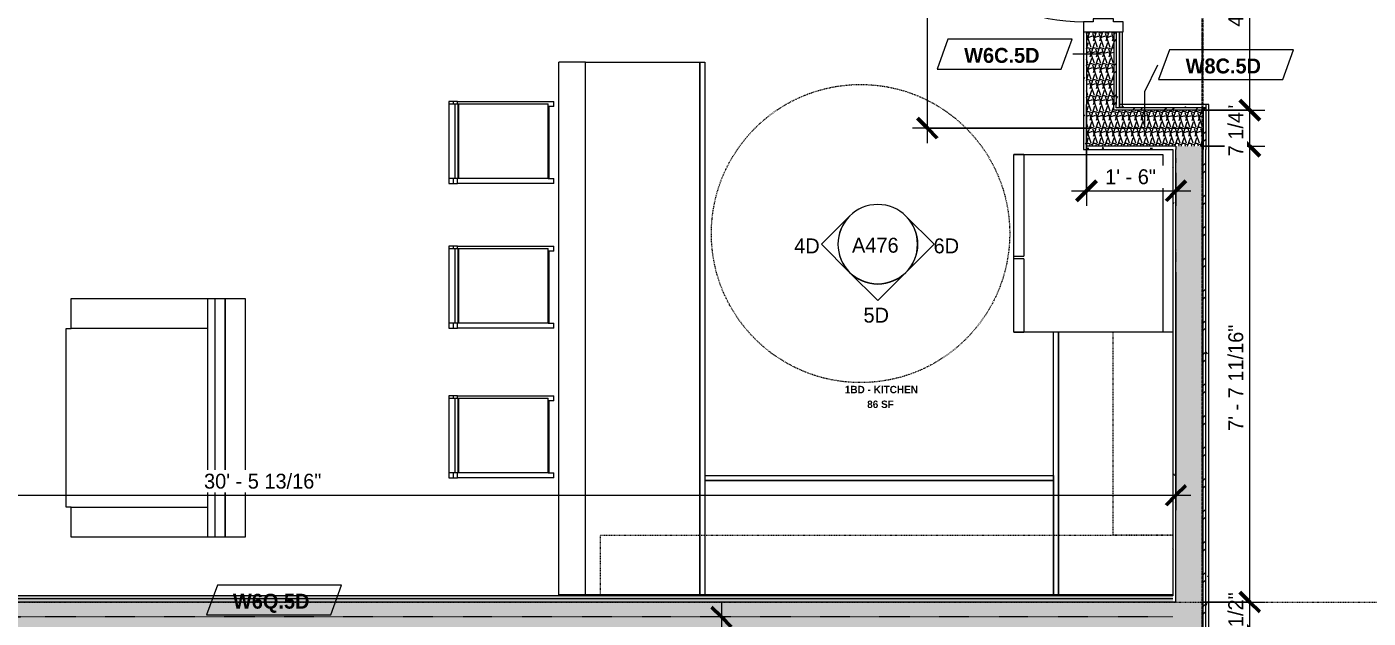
# Model space of a CAD drawing. Header units: inches. Extents: x -4058 to -1781, y 9814 to 12289.
# Drawn here: x -3717.8 to -3448, y 10549.9 to 10668.9 of the extents above; entities that cross this region are included whole.
import ezdxf

# ---------------------------------------------------------------- set-up
doc = ezdxf.new("R2010")
doc.units = ezdxf.units.IN
doc.header["$MEASUREMENT"] = 0
for name, pattern in [('Dash', [0.25, 0.125, -0.125]), ('Dash 3_32_', [0.1875, 0.09375, -0.09375]), ('Dash_2_', [0.25, 0.125, -0.125]), ('Grid Line 1_2_', [0.875, 0.5, -0.125, 0.125, -0.125]), ('Grid Line 1_2__2_', [0.875, 0.5, -0.125, 0.125, -0.125])]:
    doc.linetypes.add(name, pattern=pattern)
for name, color, linetype, lineweight in [('0-1', 7, 'Continuous', 5), ('0-4', 55, 'Continuous', 9), ('A-ANNO-DIMS', 211, 'Continuous', 9), ('A-ANNO-DIMS-32', 211, 'Continuous', 9), ('A-AREA-IDEN', 2, 'Continuous', 9), ('A-DETL-1', 90, 'Dash 3_32_', 9), ('A-DOOR-1', 7, 'Continuous', 9), ('A-DOOR-FRAM-1', 7, 'Continuous', 9), ('A-GENM', 5, 'Continuous', 9), ('A-GENM-2', 147, 'Dash', 9), ('A-WALL-1', 7, 'Continuous', 9), ('A-WALL-2', 113, 'Continuous', 9), ('A-WALL-IDEN', 211, 'Continuous', 9), ('A-WALL-PATT-1', 9, 'Continuous', 9), ('G-ANNO-SYMB-3', 111, 'Continuous', 9), ('G-ANNO-SYMB-4', 111, 'Dash_2_', 9), ('I-FURN', 30, 'Continuous', 9), ('I-WALL-2', 7, 'Continuous', 9), ('Q-CASE', 31, 'Continuous', 9), ('Q-CASE-HDLN', 31, 'Dash', 9), ('Q-SPCQ', 91, 'Continuous', 9), ('S-GRID-1', 1, 'Grid Line 1_2_', 9), ('S-GRID-2', 1, 'Grid Line 1_2__2_', 30)]:
    doc.layers.add(name, color=color, linetype=linetype, lineweight=lineweight)
doc.styles.add('Century Gothic', font='ufonts.com_century-gothic.ttf', dxfattribs={"height": 3})
doc.styles.add('Century Gothic_B', font='GOTHICB.TTF', dxfattribs={"height": 1.5})
doc.styles.add('Century Gothic_B_1', font='GOTHICB.TTF', dxfattribs={"height": 3})
doc.dimstyles.new('THE_DIMENSION_STRING', dxfattribs={"dimscale": 12, "dimtxt": 3.132505, "dimasz": 0.333333, "dimexe": 0.25, "dimexo": 0.166667, "dimgap": 0.041667, "dimtad": 1, "dimdec": 4, "dimrnd": 0.0625, "dimzin": 3, "dimdsep": 46, "dimlunit": 4, "dimtxsty": 'Century Gothic', "dimblk1": 'OBLIQUE', "dimblk2": 'OBLIQUE', "dimsah": 1, "dimcen": 0.09, "dimdle": 0.25, "dimazin": 0, "dimtfac": 1, "dimtdec": 4, "dimtix": 1, "dimtmove": 0, "dimatfit": 3, "dimfxl": 1, "dimtvp": 1, "dimtfill": 1, "dimfrac": 2, "dimtolj": 1, "dimtzin": 0, "dimarcsym": 2})
doc.dimstyles.new('THE_DIMENSION_STRING_2', dxfattribs={"dimscale": 12, "dimtxt": 3.132505, "dimasz": 0.333333, "dimexe": 0.25, "dimexo": 0.166667, "dimgap": 0.041667, "dimtad": 1, "dimdec": 4, "dimrnd": 0.0625, "dimzin": 3, "dimdsep": 46, "dimlunit": 4, "dimtxsty": 'Century Gothic', "dimblk1": 'OBLIQUE', "dimblk2": 'OBLIQUE', "dimsah": 1, "dimcen": 0.09, "dimdle": 0.25, "dimazin": 0, "dimtfac": 1, "dimtdec": 4, "dimtix": 1, "dimtmove": 0, "dimatfit": 3, "dimfxl": 1, "dimtvp": 1, "dimtfill": 1, "dimfrac": 2, "dimtolj": 1, "dimtzin": 0, "dimarcsym": 2})
doc.dimstyles.new('THE_DIMENSION_STRING_4', dxfattribs={"dimscale": 12, "dimtxt": 3.132505, "dimasz": 0.333333, "dimexe": 0.25, "dimexo": 0.166667, "dimgap": 0.041667, "dimtad": 1, "dimdec": 4, "dimrnd": 0.0625, "dimzin": 3, "dimdsep": 46, "dimlunit": 4, "dimtxsty": 'Century Gothic', "dimblk1": 'OBLIQUE', "dimblk2": 'OBLIQUE', "dimsah": 1, "dimcen": 0.09, "dimdle": 0.25, "dimazin": 0, "dimtfac": 1, "dimtdec": 4, "dimtix": 1, "dimtmove": 0, "dimatfit": 3, "dimfxl": 1, "dimtvp": 1, "dimtfill": 1, "dimfrac": 2, "dimtolj": 1, "dimtzin": 0, "dimarcsym": 2})
doc.dimstyles.new('THE_DIMENSION_STRING_5', dxfattribs={"dimscale": 12, "dimtxt": 3.132505, "dimasz": 0.333333, "dimexe": 0.25, "dimexo": 0.166667, "dimgap": 0.041667, "dimtad": 1, "dimdec": 4, "dimrnd": 0.0625, "dimzin": 3, "dimdsep": 46, "dimlunit": 4, "dimtxsty": 'Century Gothic', "dimblk1": 'OBLIQUE', "dimblk2": 'OBLIQUE', "dimsah": 1, "dimcen": 0.09, "dimdle": 0.25, "dimazin": 0, "dimtfac": 1, "dimtdec": 4, "dimtix": 1, "dimtmove": 0, "dimatfit": 3, "dimfxl": 1, "dimtvp": 1, "dimtfill": 1, "dimfrac": 2, "dimtolj": 1, "dimtzin": 0, "dimarcsym": 2})
pattern_1 = [(0, (0, 0), (10.24, 2.56), [0.422, -7.258, 0.422, -7.258, -40.96]), (0, (0, 0), (10.24, 2.56), [-15.36, 0.422, -14.938, 0.422, -7.258, -17.92]), (0, (0, 0), (10.24, 2.56), [-38.4, 0.422, -4.698, 0.422, -12.378]), (120, (3.84, 1.28), (-7.33702503, 7.58810013), [0.422, -7.258, 0.422, -7.258, -40.96]), (120, (3.84, 1.28), (-7.33702503, 7.58810013), [-15.36, 0.422, -14.938, 0.422, -7.258, -17.92]), (120, (3.84, 1.28), (-7.33702503, 7.58810013), [-38.4, 0.422, -4.698, 0.422, -12.378]), (240, (5.12, 6.4), (-2.90297497, -10.14810013), [0.422, -7.258, 0.422, -7.258, -40.96]), (240, (5.12, 6.4), (-2.90297497, -10.14810013), [-15.36, 0.422, -14.938, 0.422, -7.258, -17.92]), (240, (5.12, 6.4), (-2.90297497, -10.14810013), [-38.4, 0.422, -4.698, 0.422, -12.378])]
pattern_2 = [(161.57, (0.16, 0.16), (-1.279773737, -0.000426766), [0, -9.107, 1.011, 0]), (18.43, (-0.16, 0.16), (-1.279773737, 0.000426766), [0, -9.107, 1.011, 0]), (108.43, (0.16, 0.16), (0.639452382, -3.199964008), [3.035, -7.083]), (71.57, (-0.16, 0.16), (0.639452382, 3.199964008), [3.035, -7.083])]
pattern_3 = [(45, (0, 0), (-3.1678384, 3.1678384), []), (45, (0, 4.8), (-3.1678384, 3.1678384), [])]

# ---------------------------------------------------------------- blocks, each defined once
blk = doc.blocks.new('CTR - 1st Phase - Shell_rvt-1-UNIT PLANS - 2ND FLOOR')
at = {"layer": 'S-GRID-1'}
blk.add_line((-3481.32, 9836.18), (-3481.32, 12273), dxfattribs=at)
blk = doc.blocks.new('HOLLOW METAL - UNIT DOOR-2191978-UNIT PLANS - 2ND FLOOR')
at = {"layer": 'A-DOOR-1'}
for p, q in [((18, 39.875), (16.25, 39.875)), ((16.25, 39.875), (16.25, 3.875)), ((18, 3.875), (18, 39.875)), ((16.25, 3.875), (18, 3.875))]:
    blk.add_line(p, q, dxfattribs=at)
blk.add_arc((18, 3.875), 36, 90, 180, dxfattribs=at)
at = {"layer": 'A-DOOR-FRAM-1'}
for p, q in [((-18, 3.875), (-20, 3.875)), ((-20, 3.875), (-20, -4.125)), ((-18, 1.9375), (-18, 3.875)), ((18, 3.875), (18, 1.9375)), ((20, 3.875), (18, 3.875)), ((20, -4.125), (20, 3.875)), ((-17.375, 1.9375), (-18, 1.9375)), ((-17.375, -2.1875), (-17.375, 1.9375)), ((18, 1.9375), (17.375, 1.9375)), ((17.375, 1.9375), (17.375, -2.1875)), ((-18, -4.125), (-18, -2.1875)), ((-18, -2.1875), (-17.375, -2.1875)), ((17.375, -2.1875), (18, -2.1875)), ((18, -2.1875), (18, -4.125)), ((-20, -4.125), (-18, -4.125)), ((18, -4.125), (20, -4.125))]:
    blk.add_line(p, q, dxfattribs=at)
blk = doc.blocks.new('CTR - 1st Phase - Common Walls_rvt-1-UNIT PLANS - 2ND FLOOR')
at = {"layer": 'A-WALL-PATT-1'}
h = blk.add_hatch(dxfattribs=at)
h.set_pattern_fill('FP_1', color=256, style=0, pattern_type=2)
h.set_pattern_definition(pattern_1)
h.paths.add_polyline_path([(-3505.3, 10644.9), (-3504.67, 10644.9), (-3504.67, 10667.94), (-3505.3, 10667.94), (-3505.3, 10653.28)], flags=0)
h.paths.add_polyline_path([(-3504.67, 10707.94), (-3504.67, 10716.44), (-3505.3, 10716.44), (-3505.3, 10707.94)], flags=0)
h = blk.add_hatch(dxfattribs=at)
h.set_pattern_fill('FP_5', color=256, style=0, pattern_type=2)
h.set_pattern_definition(pattern_2)
h.paths.add_polyline_path([(-3499.17, 10652.15), (-3499.17, 10667.94), (-3504.67, 10667.94), (-3504.67, 10652.15)], flags=0)
h.paths.add_polyline_path([(-3503.36, 10707.94), (-3499.17, 10707.94), (-3499.17, 10710.94), (-3504.67, 10710.94), (-3504.67, 10707.94)], flags=0)
h = blk.add_hatch(dxfattribs=at)
h.set_pattern_fill('FP_33', color=256, style=0, pattern_type=2)
h.set_pattern_definition(pattern_3)
h.paths.add_polyline_path([(-3498.67, 10652.65), (-3498.67, 10667.94), (-3499.17, 10667.94), (-3499.17, 10652.65)], flags=0)
h.paths.add_polyline_path([(-3499.17, 10707.94), (-3498.67, 10707.94), (-3498.67, 10710.44), (-3499.17, 10710.44), (-3499.17, 10709.81)], flags=0)
h = blk.add_hatch(dxfattribs=at)
h.set_pattern_fill('FP_1', color=256, style=0, pattern_type=2)
h.set_pattern_definition(pattern_1)
h.paths.add_polyline_path([(-3498.67, 10652.65), (-3498.05, 10652.65), (-3498.05, 10667.94), (-3498.67, 10667.94), (-3498.67, 10653.28)], flags=0)
h.paths.add_polyline_path([(-3498.05, 10707.94), (-3498.05, 10709.81), (-3498.67, 10709.81), (-3498.67, 10707.94)], flags=0)
h = blk.add_hatch(dxfattribs=at)
h.set_pattern_fill('FP_1', color=256, style=0, pattern_type=2)
h.set_pattern_definition(pattern_1)
h.paths.add_polyline_path([(-3481.17, 10652.65), (-3480.67, 10652.65), (-3480.67, 10653.28), (-3498.05, 10653.28), (-3498.05, 10652.65), (-3494.84, 10652.65)], flags=0)
h = blk.add_hatch(dxfattribs=at)
h.set_pattern_fill('FP_1', color=256, style=0, pattern_type=2)
h.set_pattern_definition(pattern_1)
h.paths.add_polyline_path([(-3480.05, 10409.56), (-3480.05, 10653.28), (-3480.67, 10653.28), (-3480.67, 10409.56)], flags=0)
h = blk.add_hatch(dxfattribs=at)
h.set_pattern_fill('FP_5', color=256, style=0, pattern_type=2)
h.set_pattern_definition(pattern_2)
h.paths.add_polyline_path([(-3486.67, 10644.9), (-3481.17, 10644.9), (-3481.17, 10652.15), (-3504.67, 10652.15), (-3504.67, 10644.9), (-3494.84, 10644.9)], flags=0)
h = blk.add_hatch(dxfattribs=at)
h.set_pattern_fill('FP_33', color=256, style=0, pattern_type=2)
h.set_pattern_definition(pattern_3)
h.paths.add_polyline_path([(-3481.17, 10652.15), (-3481.17, 10652.65), (-3499.17, 10652.65), (-3499.17, 10652.15), (-3494.84, 10652.15)], flags=0)
h = blk.add_hatch(dxfattribs=at)
h.set_pattern_fill('FP_33', color=256, style=0, pattern_type=2)
h.set_pattern_definition(pattern_3)
h.paths.add_polyline_path([(-3481.17, 10410.19), (-3480.67, 10410.19), (-3480.67, 10652.65), (-3481.17, 10652.65), (-3481.17, 10410.69)], flags=0)
h = blk.add_hatch(dxfattribs=at)
h.set_pattern_fill('FP_1', color=256, style=0, pattern_type=2)
h.set_pattern_definition(pattern_1)
h.paths.add_polyline_path([(-3487.3, 10644.28), (-3486.67, 10644.28), (-3486.67, 10644.9), (-3505.3, 10644.9), (-3505.3, 10644.28), (-3494.84, 10644.28)], flags=0)
h = blk.add_hatch(dxfattribs=at)
h.set_pattern_fill('FP_1', color=256, style=0, pattern_type=2)
h.set_pattern_definition(pattern_1)
h.paths.add_polyline_path([(-3487.3, 10418.56), (-3486.67, 10418.56), (-3486.67, 10546.56), (-3487.3, 10546.56), (-3487.3, 10444.89)], flags=0)
h.paths.add_polyline_path([(-3487.3, 10553.19), (-3486.67, 10553.19), (-3486.67, 10644.28), (-3487.3, 10644.28), (-3487.3, 10553.81)], flags=0)
h = blk.add_hatch(dxfattribs=at)
h.set_pattern_fill('FP_5', color=256, style=0, pattern_type=2)
h.set_pattern_definition(pattern_2)
h.paths.add_polyline_path([(-3486.67, 10417.94), (-3481.17, 10417.94), (-3481.17, 10644.9), (-3486.67, 10644.9), (-3486.67, 10418.56)], flags=0)
h = blk.add_hatch(dxfattribs=at)
h.set_pattern_fill('FP_1', color=256, style=0, pattern_type=2)
h.set_pattern_definition(pattern_1)
h.paths.add_polyline_path([(-3487.3, 10553.81), (-3487.3, 10554.44), (-3745.41, 10554.44), (-3745.41, 10553.81), (-3494.84, 10553.81)], flags=0)
h.paths.add_polyline_path([(-3783.41, 10553.81), (-3783.41, 10554.44), (-3852.47, 10554.44), (-3852.47, 10553.81), (-3803.65, 10553.81)], flags=0)
h = blk.add_hatch(dxfattribs=at)
h.set_pattern_fill('FP_1', color=256, style=0, pattern_type=2)
h.set_pattern_definition(pattern_1)
h.paths.add_polyline_path([(-3487.3, 10553.19), (-3487.3, 10553.81), (-3745.41, 10553.81), (-3745.41, 10553.19), (-3494.84, 10553.19)], flags=0)
h.paths.add_polyline_path([(-3783.41, 10553.19), (-3783.41, 10553.81), (-3852.47, 10553.81), (-3852.47, 10553.19), (-3803.65, 10553.19)], flags=0)
h = blk.add_hatch(dxfattribs=at)
h.set_pattern_fill('FP_5', color=256, style=0, pattern_type=2)
h.set_pattern_definition(pattern_2)
h.paths.add_polyline_path([(-3486.67, 10547.69), (-3486.67, 10553.19), (-3852.47, 10553.19), (-3852.47, 10547.69), (-3487.3, 10547.69)], flags=0)
at = {"layer": 'A-WALL-1'}
for p, q in [((-3504.67, 10667.94), (-3504.67, 10653.28)), ((-3499.17, 10667.94), (-3499.17, 10653.28)), ((-3498.67, 10667.94), (-3498.67, 10653.28)), ((-3504.67, 10652.15), (-3504.67, 10653.28)), ((-3499.17, 10652.65), (-3499.17, 10653.28)), ((-3498.67, 10652.65), (-3498.67, 10653.28)), ((-3498.05, 10652.65), (-3498.05, 10653.28)), ((-3480.67, 10653.28), (-3480.67, 10652.65)), ((-3504.67, 10644.9), (-3504.67, 10652.15)), ((-3499.17, 10652.15), (-3499.17, 10652.65)), ((-3481.17, 10652.15), (-3499.17, 10652.15)), ((-3498.05, 10652.65), (-3498.67, 10652.65)), ((-3498.05, 10652.65), (-3498.67, 10652.65)), ((-3481.17, 10652.65), (-3498.05, 10652.65)), ((-3481.17, 10652.65), (-3480.67, 10652.65)), ((-3481.17, 10652.65), (-3481.17, 10652.15)), ((-3480.67, 10652.65), (-3481.17, 10652.65)), ((-3481.17, 10652.15), (-3481.17, 10644.9)), ((-3480.67, 10652.65), (-3480.67, 10644.28)), ((-3486.67, 10644.9), (-3504.67, 10644.9)), ((-3486.67, 10644.9), (-3486.67, 10644.28)), ((-3486.67, 10553.19), (-3486.67, 10644.28)), ((-3481.17, 10644.9), (-3481.17, 10644.28)), ((-3481.17, 10418.56), (-3481.17, 10644.28)), ((-3480.67, 10418.56), (-3480.67, 10644.28)), ((-3487.3, 10553.81), (-3745.41, 10553.81)), ((-3487.3, 10553.19), (-3745.41, 10553.19)), ((-3486.67, 10553.19), (-3487.3, 10553.19))]:
    blk.add_line(p, q, dxfattribs=at)
at = {"layer": 'I-WALL-2'}
for p, q in [((-3505.3, 10667.94), (-3505.3, 10653.28)), ((-3498.05, 10653.28), (-3498.05, 10667.94)), ((-3498.05, 10667.94), (-3498.05, 10652.78)), ((-3497.42, 10652.78), (-3497.42, 10667.94)), ((-3505.3, 10653.28), (-3505.3, 10644.9)), ((-3480.67, 10653.28), (-3498.05, 10653.28)), ((-3480.05, 10653.28), (-3480.67, 10653.28)), ((-3480.05, 10644.28), (-3480.05, 10653.28)), ((-3498.05, 10652.78), (-3497.42, 10652.78)), ((-3505.3, 10644.9), (-3505.3, 10644.28)), ((-3505.3, 10644.28), (-3487.3, 10644.28)), ((-3487.3, 10644.28), (-3487.3, 10554.44)), ((-3480.05, 10418.56), (-3480.05, 10644.28)), ((-3487.3, 10554.44), (-3745.41, 10554.44))]:
    blk.add_line(p, q, dxfattribs=at)
at = {"layer": '0-4', "rotation": 89.99999999998808}
blk.add_blockref('HOLLOW METAL - UNIT DOOR-2191978-UNIT PLANS - 2ND FLOOR', (-3501.42, 10687.94), dxfattribs=at)
blk = doc.blocks.new('CTR - 1st Phase - Structure_rvt-1-UNIT PLANS - 2ND FLOOR')
at = {"layer": 'S-GRID-2'}
blk.add_line((-3481.32, 9814.03), (-3481.32, 12247.5), dxfattribs=at)
blk = doc.blocks.new('Couch-Both_Arms-Generic - 2-1523460-UNIT PLANS - 2ND FLOOR')
at = {"layer": 'I-FURN'}
for p, q in [((-24, 17.5), (-18, 17.5)), ((-24, -10), (-24, 17.5)), ((-18, 18.5), (18, 18.5)), ((-18, 17.5), (-18, 18.5)), ((-18, 17.5), (-18, -10)), ((18, 18.5), (18, 17.5)), ((18, 17.5), (24, 17.5)), ((18, -10), (18, 17.5)), ((24, 17.5), (24, -10)), ((-24, -10), (24, -10)), ((-24, -13.5), (-24, -10)), ((24, -10), (24, -13.5)), ((-24, -11.5), (24, -11.5)), ((-24, -13.5), (24, -13.5)), ((-24, -17.5), (-24, -13.5)), ((24, -13.5), (-24, -13.5)), ((24, -13.5), (24, -17.5)), ((24, -17.5), (-24, -17.5))]:
    blk.add_line(p, q, dxfattribs=at)
blk = doc.blocks.new('Bar_Stool_6722_1_ - Bar_Stool_6722_1_-1372833-UNIT PLANS - 2ND FLOOR')
at = {"layer": 'I-FURN'}
for p, q in [((1, 0), (0, 0)), ((0, 0), (0, -0.98)), ((1, -1.24), (1, 0)), ((16, 0), (1, 0)), ((16, 0), (16, -1.24)), ((0, -0.98), (1, -0.98)), ((0, -0.98), (0, -1.78)), ((0, -1.78), (1, -1.78)), ((0, -17.72), (0, -1.78)), ((1, -1.91), (1, -1.24)), ((16, -1.24), (1, -1.24)), ((1, -1.91), (16, -1.91)), ((1, -2.03), (1, -1.91)), ((1, -17.63), (1, -2.03)), ((1, -2.03), (16, -2.03)), ((16.5, 0), (16, 0)), ((16, -0.98), (16.5, -0.98)), ((16, -1.24), (16, -1.91)), ((16, -1.78), (16.5, -1.78)), ((16, -1.91), (16, -2.03)), ((16, -2.03), (16, -17.63)), ((16.5, -0.98), (16.5, 0)), ((16.5, -1.78), (16.5, -0.98)), ((16.5, -1.78), (16.5, -17.72)), ((0, -19.21), (0, -17.72)), ((1, -19.89), (1, -17.63)), ((16, -17.63), (16, -19.89)), ((16.5, -17.72), (16.5, -19.21)), ((0, -21.13), (0, -19.21)), ((0, -21.13), (1, -21.13)), ((1, -19.99), (1, -19.89)), ((1, -19.99), (1, -20.06)), ((1, -20), (16, -20)), ((1, -20.06), (1, -20.14)), ((15.5, -20.14), (1, -20.14)), ((1, -20.14), (1, -21.13)), ((15.5, -20.06), (15.5, -19.99)), ((15.5, -20.14), (15.5, -20.06)), ((15.5, -21.13), (15.5, -20.14)), ((15.5, -21.13), (16.5, -21.13)), ((16, -19.89), (16, -19.99)), ((16.5, -19.21), (16.5, -21.13))]:
    blk.add_line(p, q, dxfattribs=at)
blk = doc.blocks.new('OD_CW_Upper Cabinet - OD_CW_Upper Cabinet-3856829-UNIT PLANS - 2ND FLOOR')
at = {"layer": 'Q-CASE-HDLN'}
for p, q in [((0.74, -24), (0.74, -12)), ((0.74, -12), (115.86, -12)), ((115.86, -12), (115.86, -24)), ((115.86, -24), (0.74, -24))]:
    blk.add_line(p, q, dxfattribs=at)
blk = doc.blocks.new('OD_CW_Base Cabinet - OD_CW_Base Cabinet-3857752-UNIT PLANS - 2ND FLOOR')
at = {"layer": 'Q-CASE'}
for p, q in [((0.74, 0), (70.86, 0)), ((0.74, 0), (70.86, 0)), ((70.86, -1), (0.74, -1)), ((0.74, -1), (70.86, -1)), ((70.86, 0), (70.86, -24)), ((70.86, 0), (70.86, -1)), ((70.86, -1), (70.86, -24)), ((70.86, -24), (0.74, -24)), ((70.86, -24), (0.74, -24))]:
    blk.add_line(p, q, dxfattribs=at)
blk = doc.blocks.new('OD_CW_Base Cabinet - OD_CW_Base Cabinet-3870047-UNIT PLANS - 2ND FLOOR')
at = {"layer": 'Q-CASE'}
for p, q in [((0.74, -24), (0.74, 0)), ((0.74, 0), (107.93, 0)), ((0.74, -1), (0.74, 0)), ((0.74, 0), (107.93, 0)), ((107.93, -1), (0.74, -1)), ((0.74, -24), (0.74, -1)), ((0.74, -1), (107.93, -1)), ((107.93, 0), (107.93, -24)), ((107.93, 0), (107.93, -1)), ((107.93, -1), (107.93, -24)), ((107.93, -24), (0.74, -24)), ((107.93, -24), (0.74, -24))]:
    blk.add_line(p, q, dxfattribs=at)
blk = doc.blocks.new('ADA Clearances - 5ft Circle-V100-UNIT PLANS - 2ND FLOOR')
at = {"layer": 'A-GENM-2'}
blk.add_circle((0, 0), 30, dxfattribs=at)
blk = doc.blocks.new('OD_CW_Upper Cabinet - OD_CW_Upper Cabinet-3876543-UNIT PLANS - 2ND FLOOR')
at = {"layer": 'Q-CASE-HDLN'}
for p, q in [((0.74, -24), (0.74, -12)), ((0.74, -12), (41.64, -12)), ((41.64, -12), (41.64, -24)), ((41.64, -24), (0.74, -24))]:
    blk.add_line(p, q, dxfattribs=at)
blk = doc.blocks.new('OD_CW_Base Cabinet - OD_CW_Base Cabinet-3876544-UNIT PLANS - 2ND FLOOR')
at = {"layer": 'Q-CASE'}
for p, q in [((0.74, -24), (0.74, 0)), ((0.74, 0), (53.64, 0)), ((0.74, -1), (0.74, 0)), ((0.74, 0), (53.64, 0)), ((53.64, -1), (0.74, -1)), ((0.74, -24), (0.74, -1)), ((0.74, -1), (53.64, -1)), ((53.64, -22), (53.64, -24)), ((53.64, -22), (53.64, -24))]:
    blk.add_line(p, q, dxfattribs=at)
blk = doc.blocks.new('Refrigerator_-_Side-by-Side_6047 - 36_ X 30_-1372843-UNIT PLANS - 2ND FLOOR')
at = {"layer": 'Q-SPCQ'}
for p, q in [((-17.88, 15.58), (17.87, 15.58)), ((-17.88, -14.42), (-17.88, 15.58)), ((-17.88, 15.58), (-3.13, 15.58)), ((-17.88, 15.58), (-17.88, 13.58)), ((-3.13, 13.58), (-17.88, 13.58)), ((-3.13, 13.58), (-3.13, 15.58)), ((-2.63, 15.58), (17.87, 15.58)), ((-2.63, 15.58), (-2.63, 13.58)), ((17.87, 13.58), (-2.63, 13.58)), ((17.87, 15.58), (17.87, -14.42)), ((17.87, 13.58), (17.87, 15.58)), ((17.87, -14.42), (-17.88, -14.42))]:
    blk.add_line(p, q, dxfattribs=at)
blk = doc.blocks.new('Elevation - Filled Arrow-152140-UNIT PLANS - 2ND FLOOR')
at = {"layer": 'G-ANNO-SYMB-3'}
for start, end in [(360, 180), (180, 360)]:
    blk.add_arc((0, 0), 0.25, start, end, dxfattribs=at)
blk = doc.blocks.new('Elevation - Filled Arrow-151867-UNIT PLANS - 2ND FLOOR')
at = {"layer": 'G-ANNO-SYMB-3'}
for p, q in [((0, 0.3536), (-0.1768, 0.1768)), ((0.1768, 0.1768), (0, 0.3536))]:
    blk.add_line(p, q, dxfattribs=at)
blk.add_arc((0, 0), 0.25, 45, 135, dxfattribs=at)
blk = doc.blocks.new('DIMBLOCK131-UNIT PLANS - 2ND FLOOR')
at = {"layer": 'A-ANNO-DIMS-32', "lineweight": 50}
for p, q in [((-3578.1, 10550.19), (-3580.1, 10552.19)), ((-3578.1, 10550.19), (-3576.1, 10548.19)), ((-3578.1, 10474.19), (-3580.1, 10476.19)), ((-3578.1, 10474.19), (-3576.1, 10472.19))]:
    blk.add_line(p, q, dxfattribs=at)
at = {"layer": 'A-ANNO-DIMS-32'}
for p, q in [((-3578.1, 10553.19), (-3578.1, 10474.19)), ((-3577.28, 10550.19), (-3581.1, 10550.19)), ((-3578.1, 10550.19), (-3577.28, 10550.19)), ((-3568.66, 10474.19), (-3581.1, 10474.19)), ((-3578.1, 10474.19), (-3568.66, 10474.19))]:
    blk.add_line(p, q, dxfattribs=at)
at = {"layer": 'A-ANNO-DIMS-32', "color": 0, "insert": (-3582.45, 10506.94), "char_height": 3, "width": 12.5897, "attachment_point": 1, "rotation": 90, "line_spacing_factor": 0.984502, "style": 'Century Gothic', "bg_fill": 3, "box_fill_scale": 1.25, "bg_fill_color": 256, "bg_fill_true_color": 13158600, "bg_fill_transparency": 0}
blk.add_mtext('6\' - 4"', dxfattribs=at)
blk = doc.blocks.new('_Oblique')
at = {"color": 0, "linetype": 'ByBlock', "lineweight": -2}
blk.add_line((-0.5, -0.5), (0.5, 0.5), dxfattribs=at)
blk = doc.blocks.new('Wall Tag - Arch Wall-3956453-UNIT PLANS - 2ND FLOOR')
at = {"layer": 'A-WALL-IDEN'}
for p, q in [((-0.3561, 0.0937), (-0.4244, -0.0937)), ((0.4244, 0.0937), (-0.3561, 0.0937)), ((0.3561, -0.0937), (0.4244, 0.0937)), ((-0.4244, -0.0937), (0.3561, -0.0937))]:
    blk.add_line(p, q, dxfattribs=at)
blk = doc.blocks.new('DIMBLOCK397-UNIT PLANS - 2ND FLOOR')
at = {"layer": 'A-ANNO-DIMS-32', "lineweight": 50}
for p, q in [((-3722.09, 10550.19), (-3724.09, 10552.19)), ((-3722.09, 10550.19), (-3720.09, 10548.19)), ((-3722.09, 10436.31), (-3724.09, 10438.31)), ((-3722.09, 10436.31), (-3720.09, 10434.31))]:
    blk.add_line(p, q, dxfattribs=at)
at = {"layer": 'A-ANNO-DIMS-32'}
for p, q in [((-3722.09, 10436.31), (-3722.09, 10553.19)), ((-3722.92, 10550.19), (-3719.09, 10550.19)), ((-3722.09, 10550.19), (-3722.92, 10550.19)), ((-3715.67, 10436.31), (-3725.09, 10436.31)), ((-3722.09, 10436.31), (-3715.67, 10436.31))]:
    blk.add_line(p, q, dxfattribs=at)
at = {"layer": 'A-ANNO-DIMS-32', "color": 0, "insert": (-3726.44, 10484.18), "char_height": 3, "width": 21.7784, "attachment_point": 1, "rotation": 90, "line_spacing_factor": 0.984502, "style": 'Century Gothic', "bg_fill": 3, "box_fill_scale": 1.25, "bg_fill_color": 256, "bg_fill_true_color": 13158600, "bg_fill_transparency": 0}
blk.add_mtext('9\' - 5 7/8"', dxfattribs=at)
blk = doc.blocks.new('DIMBLOCK420-UNIT PLANS - 2ND FLOOR')
at = {"layer": 'A-ANNO-DIMS-32', "lineweight": 50}
for p, q in [((-3536.67, 10714.69), (-3538.67, 10716.69)), ((-3536.67, 10714.69), (-3534.67, 10712.69)), ((-3536.67, 10648.53), (-3538.67, 10650.53)), ((-3536.67, 10648.53), (-3534.67, 10646.53))]:
    blk.add_line(p, q, dxfattribs=at)
at = {"layer": 'A-ANNO-DIMS-32'}
for p, q in [((-3521.67, 10714.69), (-3539.67, 10714.69)), ((-3536.67, 10645.53), (-3536.67, 10714.69)), ((-3536.67, 10714.69), (-3521.67, 10714.69)), ((-3503.67, 10648.53), (-3539.67, 10648.53)), ((-3536.67, 10648.53), (-3503.67, 10648.53))]:
    blk.add_line(p, q, dxfattribs=at)
at = {"layer": 'A-ANNO-DIMS-32', "color": 0, "insert": (-3541.02, 10671.37), "char_height": 3, "width": 24.5827, "attachment_point": 1, "rotation": 90, "line_spacing_factor": 0.984502, "style": 'Century Gothic', "bg_fill": 3, "box_fill_scale": 1.25, "bg_fill_color": 256, "bg_fill_true_color": 13158600, "bg_fill_transparency": 0}
blk.add_mtext('5\' - 6 3/16"', dxfattribs=at)
blk = doc.blocks.new('DIMBLOCK912-UNIT PLANS - 2ND FLOOR')
at = {"layer": 'A-ANNO-DIMS-32'}
for p, q in [((-3852.47, 10695.19), (-3852.47, 10571.67)), ((-3852.47, 10574.67), (-3852.47, 10695.19)), ((-3486.67, 10619.6), (-3486.67, 10571.67)), ((-3486.67, 10574.67), (-3486.67, 10619.6)), ((-3855.47, 10574.67), (-3483.67, 10574.67))]:
    blk.add_line(p, q, dxfattribs=at)
at = {"layer": 'A-ANNO-DIMS-32', "lineweight": 50}
for p, q in [((-3852.47, 10574.67), (-3850.47, 10576.67)), ((-3486.67, 10574.67), (-3484.67, 10576.67)), ((-3852.47, 10574.67), (-3854.47, 10572.67)), ((-3486.67, 10574.67), (-3488.67, 10572.67))]:
    blk.add_line(p, q, dxfattribs=at)
at = {"layer": 'A-ANNO-DIMS-32', "color": 0, "insert": (-3682.15, 10579.01), "char_height": 3, "width": 30.1914, "attachment_point": 1, "line_spacing_factor": 0.984502, "style": 'Century Gothic', "bg_fill": 3, "box_fill_scale": 1.25, "bg_fill_color": 256, "bg_fill_true_color": 13158600, "bg_fill_transparency": 0}
blk.add_mtext('30\' - 5 13/16"', dxfattribs=at)
blk = doc.blocks.new('DIMBLOCK913-UNIT PLANS - 2ND FLOOR')
at = {"layer": 'A-ANNO-DIMS-32'}
for p, q in [((-3504.67, 10652.53), (-3504.67, 10632.92)), ((-3504.67, 10635.92), (-3504.67, 10652.53)), ((-3486.67, 10639.53), (-3486.67, 10632.92)), ((-3486.67, 10635.92), (-3486.67, 10639.53)), ((-3507.67, 10635.92), (-3483.67, 10635.92))]:
    blk.add_line(p, q, dxfattribs=at)
at = {"layer": 'A-ANNO-DIMS-32', "lineweight": 50}
for p, q in [((-3504.67, 10635.92), (-3502.67, 10637.92)), ((-3486.67, 10635.92), (-3484.67, 10637.92)), ((-3504.67, 10635.92), (-3506.67, 10633.92)), ((-3486.67, 10635.92), (-3488.67, 10633.92))]:
    blk.add_line(p, q, dxfattribs=at)
at = {"layer": 'A-ANNO-DIMS-32', "color": 0, "insert": (-3500.92, 10640.27), "char_height": 3, "width": 12.5897, "attachment_point": 1, "line_spacing_factor": 0.984502, "style": 'Century Gothic', "bg_fill": 3, "box_fill_scale": 1.25, "bg_fill_color": 256, "bg_fill_true_color": 13158600, "bg_fill_transparency": 0}
blk.add_mtext('1\' - 6"', dxfattribs=at)
blk = doc.blocks.new('DIMBLOCK1086-UNIT PLANS - 2ND FLOOR')
at = {"layer": 'A-ANNO-DIMS-32', "lineweight": 50}
for p, q in [((-3471.8, 10553.19), (-3473.8, 10555.19)), ((-3471.8, 10553.19), (-3469.8, 10551.19)), ((-3471.8, 10547.69), (-3473.8, 10549.69)), ((-3471.8, 10547.69), (-3469.8, 10545.69))]:
    blk.add_line(p, q, dxfattribs=at)
at = {"layer": 'A-ANNO-DIMS-32'}
for p, q in [((-3481.67, 10553.19), (-3468.8, 10553.19)), ((-3471.8, 10553.19), (-3481.67, 10553.19)), ((-3471.8, 10547.69), (-3471.8, 10553.19)), ((-3481.67, 10547.69), (-3468.8, 10547.69)), ((-3471.8, 10547.69), (-3481.67, 10547.69))]:
    blk.add_line(p, q, dxfattribs=at)
at = {"layer": 'A-ANNO-DIMS-32', "color": 0, "insert": (-3476.15, 10544.8), "char_height": 3, "width": 13.5444, "attachment_point": 1, "rotation": 90, "line_spacing_factor": 0.984502, "style": 'Century Gothic', "bg_fill": 3, "box_fill_scale": 1.25, "bg_fill_color": 256, "bg_fill_true_color": 13158600, "bg_fill_transparency": 0}
blk.add_mtext('5 1/2"', dxfattribs=at)
blk = doc.blocks.new('DIMBLOCK1087-UNIT PLANS - 2ND FLOOR')
at = {"layer": 'A-ANNO-DIMS-32', "lineweight": 50}
for p, q in [((-3471.8, 10644.9), (-3473.8, 10646.9)), ((-3471.8, 10644.9), (-3469.8, 10642.9)), ((-3471.8, 10553.19), (-3473.8, 10555.19)), ((-3471.8, 10553.19), (-3469.8, 10551.19))]:
    blk.add_line(p, q, dxfattribs=at)
at = {"layer": 'A-ANNO-DIMS-32'}
for p, q in [((-3481.67, 10644.9), (-3468.8, 10644.9)), ((-3471.8, 10644.9), (-3481.67, 10644.9)), ((-3471.8, 10553.19), (-3471.8, 10644.9)), ((-3481.67, 10553.19), (-3468.8, 10553.19)), ((-3471.8, 10553.19), (-3481.67, 10553.19))]:
    blk.add_line(p, q, dxfattribs=at)
at = {"layer": 'A-ANNO-DIMS-32', "color": 0, "insert": (-3476.15, 10587.63), "char_height": 3, "width": 27.387, "attachment_point": 1, "rotation": 90, "line_spacing_factor": 0.984502, "style": 'Century Gothic', "bg_fill": 3, "box_fill_scale": 1.25, "bg_fill_color": 256, "bg_fill_true_color": 13158600, "bg_fill_transparency": 0}
blk.add_mtext('7\' - 7 11/16"', dxfattribs=at)
blk = doc.blocks.new('DIMBLOCK1088-UNIT PLANS - 2ND FLOOR')
at = {"layer": 'A-ANNO-DIMS-32', "lineweight": 50}
for p, q in [((-3471.8, 10652.15), (-3473.8, 10654.15)), ((-3471.8, 10652.15), (-3469.8, 10650.15)), ((-3471.8, 10644.9), (-3473.8, 10646.9)), ((-3471.8, 10644.9), (-3469.8, 10642.9))]:
    blk.add_line(p, q, dxfattribs=at)
at = {"layer": 'A-ANNO-DIMS-32'}
for p, q in [((-3481.67, 10652.15), (-3468.8, 10652.15)), ((-3471.8, 10652.15), (-3481.67, 10652.15)), ((-3471.8, 10644.9), (-3471.8, 10652.15)), ((-3481.67, 10644.9), (-3468.8, 10644.9)), ((-3471.8, 10644.9), (-3481.67, 10644.9))]:
    blk.add_line(p, q, dxfattribs=at)
at = {"layer": 'A-ANNO-DIMS-32', "color": 0, "insert": (-3476.15, 10642.88), "char_height": 3, "width": 13.5444, "attachment_point": 1, "rotation": 90, "line_spacing_factor": 0.984502, "style": 'Century Gothic', "bg_fill": 3, "box_fill_scale": 1.25, "bg_fill_color": 256, "bg_fill_true_color": 13158600, "bg_fill_transparency": 0}
blk.add_mtext('7 1/4"', dxfattribs=at)
blk = doc.blocks.new('DIMBLOCK1089-UNIT PLANS - 2ND FLOOR')
at = {"layer": 'A-ANNO-DIMS-32', "lineweight": 50}
for p, q in [((-3471.8, 10710.94), (-3473.8, 10712.94)), ((-3471.8, 10710.94), (-3469.8, 10708.94)), ((-3471.8, 10652.15), (-3473.8, 10654.15)), ((-3471.8, 10652.15), (-3469.8, 10650.15))]:
    blk.add_line(p, q, dxfattribs=at)
at = {"layer": 'A-ANNO-DIMS-32'}
for p, q in [((-3481.67, 10710.94), (-3468.8, 10710.94)), ((-3471.8, 10710.94), (-3481.67, 10710.94)), ((-3471.8, 10652.15), (-3471.8, 10710.94)), ((-3481.67, 10652.15), (-3468.8, 10652.15)), ((-3471.8, 10652.15), (-3481.67, 10652.15))]:
    blk.add_line(p, q, dxfattribs=at)
at = {"layer": 'A-ANNO-DIMS-32', "color": 0, "insert": (-3476.15, 10668.97), "char_height": 3, "width": 30.1914, "attachment_point": 1, "rotation": 90, "line_spacing_factor": 0.984502, "style": 'Century Gothic', "bg_fill": 3, "box_fill_scale": 1.25, "bg_fill_color": 256, "bg_fill_true_color": 13158600, "bg_fill_transparency": 0}
blk.add_mtext('4\' - 10 13/16"', dxfattribs=at)

msp = doc.modelspace()

# ---------------------------------------------------------------- linework, layer by layer
at = {"layer": 'A-DETL-1'}
for p, q in [((-3504.67374, 10655.5269), (-3504.67374, 10654.5269)), ((-3501.67374, 10648.5269), (-3483.67374, 10648.5269)), ((-3486.67374, 10642.5269), (-3486.67374, 10641.5269)), ((-3486.67374, 10623.59907), (-3486.67374, 10621.59907)), ((-3487.29874, 10550.1894), (-3841.29874, 10550.1894))]:
    msp.add_line(p, q, dxfattribs=at)
at = {"layer": 'A-WALL-2'}
for p, q in [((-3610.79874, 10554.6269), (-3610.79874, 10661.8144)), ((-3605.42374, 10661.8144), (-3610.79874, 10661.8144)), ((-3605.42374, 10554.6269), (-3610.79874, 10554.6269))]:
    msp.add_line(p, q, dxfattribs=at)
at = {"layer": 'A-WALL-IDEN'}
for p, q in [((-3501.67374, 10663.44463), (-3507.40544, 10663.44463)), ((-3492.95289, 10655.93105), (-3490.32482, 10661.30964)), ((-3492.95289, 10648.7769), (-3492.95289, 10655.93105))]:
    msp.add_line(p, q, dxfattribs=at)
at = {"layer": 'G-ANNO-SYMB-4'}
msp.add_line((-3889.79949, 10553.1894), (-3435.32374, 10553.1894), dxfattribs=at)

# ---------------------------------------------------------------- block references
at = {"layer": '0-1'}
for name in ['CTR - 1st Phase - Shell_rvt-1-UNIT PLANS - 2ND FLOOR', 'CTR - 1st Phase - Structure_rvt-1-UNIT PLANS - 2ND FLOOR', 'CTR - 1st Phase - Common Walls_rvt-1-UNIT PLANS - 2ND FLOOR']:
    msp.add_blockref(name, (0, 0), dxfattribs=at)
at = {"layer": 'A-GENM', "rotation": 270.0000000001967}
msp.add_blockref('ADA Clearances - 5ft Circle-V100-UNIT PLANS - 2ND FLOOR', (-3550.11124, 10627.3394), dxfattribs=at)
at = {"layer": 'A-WALL-IDEN', "xscale": 31.99999999999999, "yscale": 31.99999999999999, "zscale": 31.99999999999999}
for p in [(-3521.13715, 10663.44463), (-3476.59312, 10661.30964), (-3668.07374, 10553.60741)]:
    msp.add_blockref('Wall Tag - Arch Wall-3956453-UNIT PLANS - 2ND FLOOR', p, dxfattribs=at)
at = {"layer": 'G-ANNO-SYMB-3', "xscale": 31.99999999999999, "yscale": 31.99999999999999, "zscale": 31.99999999999999}
msp.add_blockref('Elevation - Filled Arrow-152140-UNIT PLANS - 2ND FLOOR', (-3546.65117, 10625.18397), dxfattribs=at)
at = {"layer": 'G-ANNO-SYMB-3', "xscale": 31.99999999999999, "yscale": 31.99999999999999, "zscale": 31.99999999999999, "rotation": 89.9999999999983}
msp.add_blockref('Elevation - Filled Arrow-151867-UNIT PLANS - 2ND FLOOR', (-3546.65117, 10625.18397), dxfattribs=at)
at = {"layer": 'G-ANNO-SYMB-3', "extrusion": (0, 0, -1), "xscale": 31.99999999999999, "yscale": 31.99999999999999, "zscale": 31.99999999999999}
for rotation in [90.0000000000015, 180]:
    msp.add_blockref('Elevation - Filled Arrow-151867-UNIT PLANS - 2ND FLOOR', (3546.65117, 10625.18397), dxfattribs=dict(at, rotation=rotation))
at = {"layer": 'I-FURN'}
for name, p, rotation in [('Bar_Stool_6722_1_ - Bar_Stool_6722_1_-1372833-UNIT PLANS - 2ND FLOOR', (-3632.92374, 10637.42569), 89.9999999999055), ('Bar_Stool_6722_1_ - Bar_Stool_6722_1_-1372833-UNIT PLANS - 2ND FLOOR', (-3632.92374, 10608.30437), 89.9999999999055), ('Couch-Both_Arms-Generic - 2-1523460-UNIT PLANS - 2ND FLOOR', (-3691.40177, 10590.2644), 89.99999999996562), ('Bar_Stool_6722_1_ - Bar_Stool_6722_1_-1372833-UNIT PLANS - 2ND FLOOR', (-3632.92374, 10578.18305), 89.9999999999055)]:
    msp.add_blockref(name, p, dxfattribs=dict(at, rotation=rotation))
at = {"layer": 'Q-CASE'}
for name, p, rotation in [('OD_CW_Base Cabinet - OD_CW_Base Cabinet-3870047-UNIT PLANS - 2ND FLOOR', (-3581.42374, 10662.5521), 269.9999999999985), ('OD_CW_Base Cabinet - OD_CW_Base Cabinet-3876544-UNIT PLANS - 2ND FLOOR', (-3511.29874, 10553.88919), 90.00000000000125), ('OD_CW_Upper Cabinet - OD_CW_Upper Cabinet-3876543-UNIT PLANS - 2ND FLOOR', (-3511.29874, 10565.88919), 90.00000000000391)]:
    msp.add_blockref(name, p, dxfattribs=dict(at, rotation=rotation))
for name, p in [('OD_CW_Base Cabinet - OD_CW_Base Cabinet-3857752-UNIT PLANS - 2ND FLOOR', (-3582.16144, 10578.6269)), ('OD_CW_Upper Cabinet - OD_CW_Upper Cabinet-3856829-UNIT PLANS - 2ND FLOOR', (-3603.16144, 10578.6269))]:
    msp.add_blockref(name, p, dxfattribs=at)
at = {"layer": 'Q-SPCQ', "rotation": 90.00000000000263}
msp.add_blockref('Refrigerator_-_Side-by-Side_6047 - 36_ X 30_-1372843-UNIT PLANS - 2ND FLOOR', (-3503.72094, 10625.4019), dxfattribs=at)

# ---------------------------------------------------------------- texts
at = {"layer": 'A-WALL-IDEN', "char_height": 3, "attachment_point": 1, "style": 'Century Gothic_B_1'}
for s, insert, width in [('W6C.5D', (-3529.27275, 10664.69216), 19.594), ('W8C.5D', (-3484.72872, 10662.55718), 19.594), ('W6Q.5D', (-3676.33533, 10554.85495), 19.897)]:
    msp.add_mtext(s, dxfattribs=dict(at, insert=insert, width=width))
at = {"layer": 'G-ANNO-SYMB-3', "char_height": 3, "attachment_point": 1, "style": 'Century Gothic'}
for s, insert, width in [('4D', (-3563.45773, 10626.35598), 6.666), ('A476', (-3551.82711, 10626.4904), 12.221), ('6D', (-3535.42571, 10626.35598), 6.666), ('5D', (-3549.51905, 10612.41731), 6.666)]:
    msp.add_mtext(s, dxfattribs=dict(at, insert=insert, width=width))

# ---------------------------------------------------------------- next in the draw order: dimensions: what is measured, and where the dimension line sits
at = {"layer": 'A-ANNO-DIMS'}
for base, p1, p2, dimstyle, override, picture, middle in [((-3536.67199, 10714.6894), (-3501.67374, 10648.5269), (-3519.67374, 10714.6894), 'THE_DIMENSION_STRING_2', {"dimpost": '<>', "dimfxl": 68.567313}, 'DIMBLOCK420-UNIT PLANS - 2ND FLOOR', (-3538.91366, 10681.60815)), ((-3471.80166, 10553.1894), (-3483.67374, 10547.6894), (-3483.67374, 10553.1894), 'THE_DIMENSION_STRING_5', {"dimpost": '<>', "dimfxl": 5.5}, 'DIMBLOCK1086-UNIT PLANS - 2ND FLOOR', (-3474.04334, 10550.4394)), ((-3722.09064, 10550.1894), (-3713.67374, 10436.3144), (-3724.91907, 10550.1894), 'THE_DIMENSION_STRING_2', {"dimpost": '<>', "dimfxl": 114.4289}, 'DIMBLOCK397-UNIT PLANS - 2ND FLOOR', (-3724.33231, 10493.2519)), ((-3578.1035, 10474.1894), (-3575.27507, 10550.1894), (-3566.65989, 10474.1894), 'THE_DIMENSION_STRING', {"dimpost": '<>', "dimfxl": 76.48674}, 'DIMBLOCK131-UNIT PLANS - 2ND FLOOR', (-3580.17896, 10512.1894))]:
    dim = msp.add_linear_dim(base=base, p1=p1, p2=p2, angle=90, dimstyle=dimstyle, override=override, dxfattribs=at)
    dim.commit()
    dim.dimension.update_dxf_attribs({"geometry": picture, "text_midpoint": middle})

# ---------------------------------------------------------------- next in the draw order: dimensions: what is measured, and where the dimension line sits
dim = msp.add_linear_dim(base=(-3486.67374, 10574.66883), p1=(-3852.47374, 10697.1894), p2=(-3486.67374, 10621.59907), dimstyle='THE_DIMENSION_STRING_4', override={"dimpost": '<>', "dimfxl": 373.528495}, dxfattribs=at)
dim.commit()
dim.dimension.update_dxf_attribs({"geometry": 'DIMBLOCK912-UNIT PLANS - 2ND FLOOR', "text_midpoint": (-3669.57374, 10576.9105)})

# ---------------------------------------------------------------- next in the draw order: texts
at = {"layer": 'A-AREA-IDEN', "char_height": 1.5, "attachment_point": 1, "style": 'Century Gothic_B'}
for s, insert, width in [('1BD - KITCHEN', (-3553.27378, 10596.69523), 16.665), ('86 SF', (-3548.77615, 10593.73352), 5.757)]:
    msp.add_mtext(s, dxfattribs=dict(at, insert=insert, width=width))

# ---------------------------------------------------------------- next in the draw order: dimensions: what is measured, and where the dimension line sits
at = {"layer": 'A-ANNO-DIMS'}
dim = msp.add_linear_dim(base=(-3486.67374, 10635.92345), p1=(-3504.67374, 10654.5269), p2=(-3486.67374, 10641.5269), dimstyle='THE_DIMENSION_STRING_4', override={"dimpost": '<>', "dimfxl": 22.203603}, dxfattribs=at)
dim.commit()
dim.dimension.update_dxf_attribs({"geometry": 'DIMBLOCK913-UNIT PLANS - 2ND FLOOR', "text_midpoint": (-3495.67374, 10637.99891)})

# ---------------------------------------------------------------- next in the draw order: dimensions: what is measured, and where the dimension line sits
dim = msp.add_linear_dim(base=(-3471.80166, 10644.9019), p1=(-3483.67374, 10553.1894), p2=(-3483.67374, 10644.9019), angle=90, dimstyle='THE_DIMENSION_STRING_5', override={"dimpost": '<>', "dimfxl": 91.7125}, dxfattribs=at)
dim.commit()
dim.dimension.update_dxf_attribs({"geometry": 'DIMBLOCK1087-UNIT PLANS - 2ND FLOOR', "text_midpoint": (-3474.04334, 10599.04565)})

# ---------------------------------------------------------------- next in the draw order: dimensions: what is measured, and where the dimension line sits
dim = msp.add_linear_dim(base=(-3471.80166, 10652.1519), p1=(-3483.67374, 10644.9019), p2=(-3483.67374, 10652.1519), angle=90, dimstyle='THE_DIMENSION_STRING_5', override={"dimpost": '<>', "dimfxl": 7.25}, dxfattribs=at)
dim.commit()
dim.dimension.update_dxf_attribs({"geometry": 'DIMBLOCK1088-UNIT PLANS - 2ND FLOOR', "text_midpoint": (-3474.04334, 10648.5269)})

# ---------------------------------------------------------------- next in the draw order: dimensions: what is measured, and where the dimension line sits
dim = msp.add_linear_dim(base=(-3471.80166, 10710.9394), p1=(-3483.67374, 10652.1519), p2=(-3483.67374, 10710.9394), angle=90, dimstyle='THE_DIMENSION_STRING_5', override={"dimpost": '<>', "dimfxl": 58.7875}, dxfattribs=at)
dim.commit()
dim.dimension.update_dxf_attribs({"geometry": 'DIMBLOCK1089-UNIT PLANS - 2ND FLOOR', "text_midpoint": (-3474.04334, 10681.54565)})

doc.saveas('drawing.dxf')
